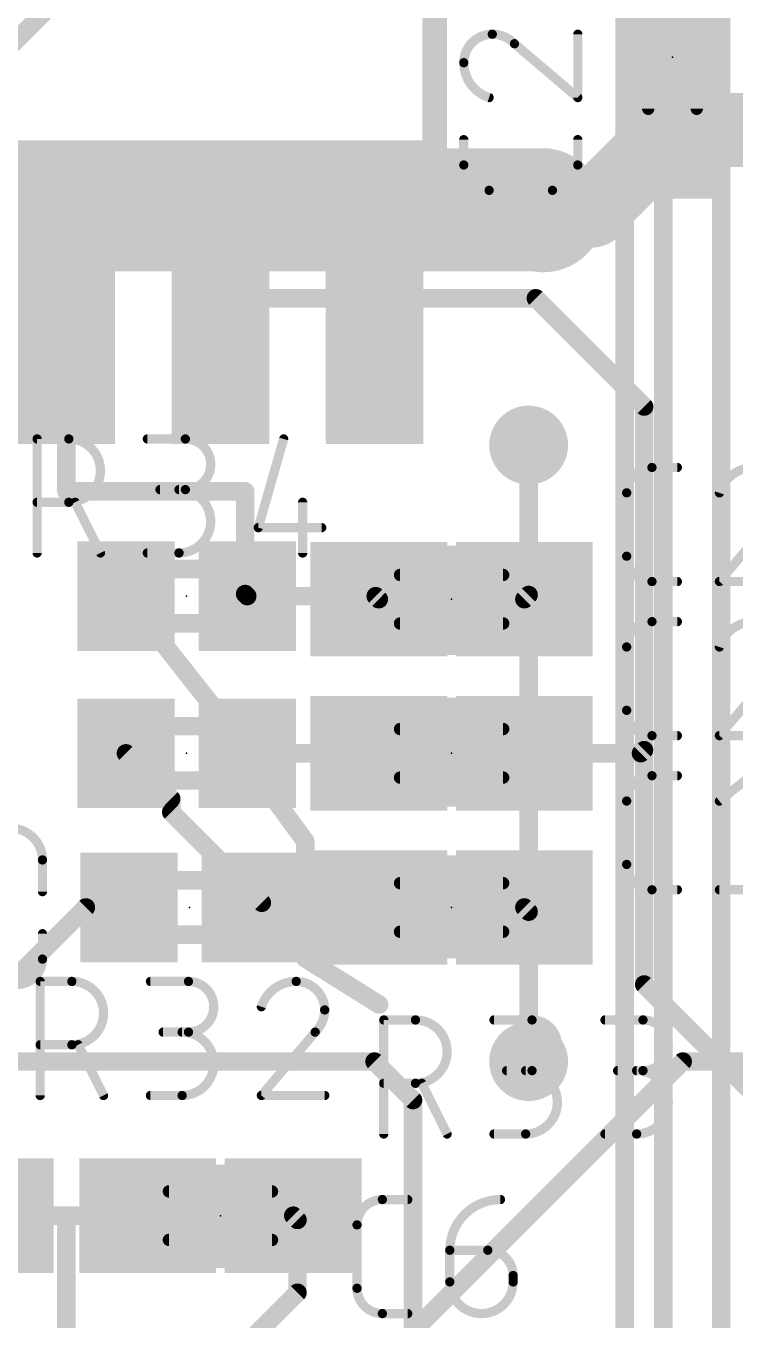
# Model space of a CAD drawing. Extents: x -2.3 to 95.2, y -2.6 to 57.4.
# Drawn here: x 26.34 to 32.18, y 29.62 to 40.28 of the extents above; entities that cross this region are included whole.
import ezdxf

# ---------------------------------------------------------------- set-up
doc = ezdxf.new("R2010")
doc.units = 0
for name, color, linetype in [('1', 12, 'CONTINUOUS'), ('16', 132, 'CONTINUOUS'), ('18', 110, 'CONTINUOUS'), ('21', 253, 'CONTINUOUS'), ('23', 53, 'CONTINUOUS'), ('25', 253, 'CONTINUOUS'), ('29', 253, 'CONTINUOUS'), ('51', 253, 'CONTINUOUS')]:
    doc.layers.add(name, color=color, linetype=linetype)

# ---------------------------------------------------------------- blocks, each defined once
blk = doc.blocks.new('RECT')
blk.add_solid([(-0.5, -0.5), (0.5, -0.5), (-0.5, 0.5), (0.5, 0.5)])
blk = doc.blocks.new('ROUNDV')
at = {"const_width": 0.5}
blk.add_lwpolyline([(0, -0.25, 1), (0, 0.25, 1), (0, -0.25)], format="xyb", dxfattribs=at)

msp = doc.modelspace()

# ---------------------------------------------------------------- linework, layer by layer
at = {"layer": '1'}
for points, const_width in [([(31.2722, 24.7546), (31.2722, 57.15)], 0.1524), ([(32.0675, 57.1327), (32.0675, 25.4)], 0.1524), ([(26.0352, 39.944), (26.7361, 40.6448)], 0.1524), ([(31.0019, 38.7621), (31.666, 39.4261)], 0.6096), ([(31.666, 39.4261), (38.6789, 39.4261)], 0.6096), ([(30.6008, 38.7621), (31.0019, 38.7621)], 0.6096), ([(26.67, 38.04), (26.67, 36.449)], 0.1524), ([(27.94, 38.04), (29.21, 38.04)], 0.1524), ([(30.54, 38.04), (29.21, 38.04)], 0.1524), ([(30.54, 38.04), (31.4325, 37.1475)], 0.1524), ([(31.4325, 37.1475), (31.4325, 34.3173)], 0.1524), ([(30.48, 35.595), (30.48, 36.83)], 0.1524), ([(26.67, 36.449), (28.1432, 36.449)], 0.1524), ([(28.1432, 36.449), (28.1432, 35.6028)], 0.1524), ([(28.1606, 34.3154), (27.1606, 35.5854)], 0.1524), ([(28.1606, 35.5854), (28.1432, 35.6028)], 0.1524), ([(29.2196, 35.5854), (28.1606, 35.5854)], 0.1524), ([(29.245, 35.56), (29.2196, 35.5854)], 0.1524), ([(30.445, 35.56), (30.48, 35.595)], 0.1524), ([(27.1606, 34.29), (27.5344, 33.9162)], 0.1524), ([(28.1606, 34.3154), (28.1606, 34.29)], 0.1524), ([(29.245, 34.29), (28.1606, 34.29)], 0.1524), ([(30.445, 34.29), (31.1754, 34.29)], 0.1524), ([(31.1754, 34.29), (31.4052, 34.29)], 0.15), ([(31.4052, 34.29), (31.4325, 34.3173)], 0.15), ([(31.4325, 34.3173), (31.4325, 32.385)], 0.1524), ([(27.5344, 33.9162), (27.5344, 33.8049)], 0.1524), ([(27.5344, 33.8049), (28.2807, 33.0585)], 0.1524), ([(26.8304, 33.02), (26.1954, 32.385)], 0.1524), ([(26.8304, 33.02), (27.186, 33.02)], 0.1524), ([(28.186, 33.02), (28.2807, 33.02)], 0.1524), ([(28.2807, 33.0585), (28.2807, 33.02)], 0.1524), ([(28.2807, 33.02), (29.245, 33.02)], 0.1524), ([(30.445, 33.02), (30.48, 32.985)], 0.1524), ([(30.48, 32.985), (30.48, 31.75)], 0.1524), ([(32.5675, 31.25), (31.4325, 32.385)], 0.1524), ([(24.4475, 31.75), (29.21, 31.75)], 0.1524), ([(29.21, 31.75), (29.5275, 31.4325)], 0.1524), ([(29.5275, 23.5352), (29.5275, 31.4325)], 0.1524), ([(26, 30.48), (26.67, 30.48)], 0.1524), ([(26.67, 30.48), (27.34, 30.48)], 0.1524), ([(26.67, 27.94), (26.67, 30.48)], 0.1524), ([(28.575, 30.445), (28.54, 30.48)], 0.1524), ([(28.575, 29.845), (28.575, 30.445)], 0.1524), ([(27.925, 29.195), (28.575, 29.845)], 0.1524)]:
    msp.add_lwpolyline(points, dxfattribs=dict(at, const_width=const_width))
for points, const_width in [([(31.666, 39.5785, 1), (31.666, 39.2737)], 0.3048), ([(31.7737, 39.3184, 1), (31.5582, 39.5339)], 0.3048), ([(30.6008, 38.9145, 1), (30.6008, 38.6097)], 0.3048), ([(31.0019, 38.6097, 1), (31.0019, 38.9145)], 0.3048), ([(30.8942, 38.8698, 1), (31.1097, 38.6543)], 0.3048), ([(26.7081, 38.04, 1), (26.6319, 38.04)], 0.0762), ([(27.94, 38.0781, 1), (27.94, 38.0019)], 0.0762), ([(29.21, 38.0781, 1), (29.21, 38.0019)], 0.0762), ([(29.21, 38.0019, 1), (29.21, 38.0781)], 0.0762), ([(30.5669, 38.0669, 1), (30.5131, 38.0131)], 0.0762), ([(30.54, 38.0019, 1), (30.54, 38.0781)], 0.0762), ([(31.4706, 37.1475, 1), (31.3944, 37.1475)], 0.0762), ([(31.4056, 37.1206, 1), (31.4594, 37.1744)], 0.0762), ([(30.5181, 36.83, 1), (30.4419, 36.83)], 0.0762), ([(26.67, 36.4871, 1), (26.67, 36.4109)], 0.0762), ([(26.6319, 36.449, 1), (26.7081, 36.449)], 0.0762), ([(28.1813, 36.449, 1), (28.1051, 36.449)], 0.0762), ([(28.1432, 36.4109, 1), (28.1432, 36.4871)], 0.0762), ([(27.1905, 35.609, 1), (27.1307, 35.5618)], 0.0762), ([(28.1051, 35.6028, 1), (28.1813, 35.6028)], 0.0762), ([(28.1701, 35.6297, 1), (28.1163, 35.5759)], 0.0762), ([(28.1606, 35.6235, 1), (28.1606, 35.5473)], 0.0762), ([(28.1337, 35.5585, 1), (28.1875, 35.6123)], 0.0762), ([(29.2465, 35.6123, 1), (29.1927, 35.5585)], 0.0762), ([(29.2181, 35.5331, 1), (29.2719, 35.5869)], 0.0762), ([(29.2196, 35.5473, 1), (29.2196, 35.6235)], 0.0762), ([(30.4181, 35.5869, 1), (30.4719, 35.5331)], 0.0762), ([(30.4419, 35.595, 1), (30.5181, 35.595)], 0.0762), ([(30.5069, 35.5681, 1), (30.4531, 35.6219)], 0.0762), ([(27.1875, 34.3169, 1), (27.1337, 34.2631)], 0.0762), ([(28.1987, 34.3154, 1), (28.1225, 34.3154)], 0.0762), ([(28.1606, 34.3281, 1), (28.1606, 34.2519)], 0.0762), ([(28.1307, 34.2918, 1), (28.1905, 34.339)], 0.0762), ([(29.245, 34.2519, 1), (29.245, 34.3281)], 0.0762), ([(30.445, 34.3281, 1), (30.445, 34.2519)], 0.0762), ([(31.1754, 34.3275, 1), (31.1754, 34.2525)], 0.075), ([(31.1754, 34.2519, 1), (31.1754, 34.3281)], 0.0762), ([(31.3787, 34.3165, 1), (31.4317, 34.2635)], 0.075), ([(31.4706, 34.3173, 1), (31.3944, 34.3173)], 0.0762), ([(31.3944, 34.3173, 1), (31.4706, 34.3173)], 0.0762), ([(31.4052, 34.2525, 1), (31.4052, 34.3275)], 0.075), ([(31.459, 34.2908, 1), (31.406, 34.3438)], 0.075), ([(28.1225, 34.29, 1), (28.1987, 34.29)], 0.0762), ([(27.5725, 33.9162, 1), (27.4963, 33.9162)], 0.0762), ([(27.5075, 33.8893, 1), (27.5613, 33.9431)], 0.0762), ([(27.5613, 33.8318, 1), (27.5075, 33.7779)], 0.0762), ([(27.4963, 33.8049, 1), (27.5725, 33.8049)], 0.0762), ([(26.8304, 33.0581, 1), (26.8304, 32.9819)], 0.0762), ([(26.8573, 32.9931, 1), (26.8035, 33.0469)], 0.0762), ([(27.186, 32.9819, 1), (27.186, 33.0581)], 0.0762), ([(28.186, 33.0581, 1), (28.186, 32.9819)], 0.0762), ([(28.3188, 33.0585, 1), (28.2426, 33.0585)], 0.0762), ([(28.2807, 33.0581, 1), (28.2807, 32.9819)], 0.0762), ([(28.2538, 33.0316, 1), (28.3077, 33.0855)], 0.0762), ([(28.2807, 32.9819, 1), (28.2807, 33.0581)], 0.0762), ([(29.245, 32.9819, 1), (29.245, 33.0581)], 0.0762), ([(30.4719, 33.0469, 1), (30.4181, 32.9931)], 0.0762), ([(28.2426, 33.02, 1), (28.3188, 33.02)], 0.0762), ([(30.5181, 32.985, 1), (30.4419, 32.985)], 0.0762), ([(30.4531, 32.9581, 1), (30.5069, 33.0119)], 0.0762), ([(31.3944, 32.385, 1), (31.4706, 32.385)], 0.0762), ([(31.4594, 32.4119, 1), (31.4056, 32.3581)], 0.0762), ([(29.2369, 31.7769, 1), (29.1831, 31.7231)], 0.0762), ([(29.21, 31.7119, 1), (29.21, 31.7881)], 0.0762), ([(30.4419, 31.75, 1), (30.5181, 31.75)], 0.0762), ([(29.5656, 31.4325, 1), (29.4894, 31.4325)], 0.0762), ([(29.5006, 31.4056, 1), (29.5544, 31.4594)], 0.0762), ([(26.67, 30.5181, 1), (26.67, 30.4419)], 0.0762), ([(26.7081, 30.48, 1), (26.6319, 30.48)], 0.0762), ([(26.67, 30.4419, 1), (26.67, 30.5181)], 0.0762), ([(27.34, 30.4419, 1), (27.34, 30.5181)], 0.0762), ([(28.5669, 30.5069, 1), (28.5131, 30.4531)], 0.0762), ([(28.6131, 30.445, 1), (28.5369, 30.445)], 0.0762), ([(28.5481, 30.4181, 1), (28.6019, 30.4719)], 0.0762), ([(28.5369, 29.845, 1), (28.6131, 29.845)], 0.0762), ([(28.6019, 29.8181, 1), (28.5481, 29.8719)], 0.0762)]:
    msp.add_lwpolyline(points, format="xyb", dxfattribs=dict(at, const_width=const_width))
at = {"layer": '16'}
for points, const_width in [([(31.5907, 24.765), (31.5907, 57.15)], 0.1524), ([(30.5943, 38.7686), (24.7035, 38.7686)], 1.016), ([(30.6008, 38.7621), (30.5943, 38.7686)], 1.016), ([(30.48, 36.83), (30.48, 31.75)], 0.1524), ([(31.75, 31.75), (28.8925, 28.8925)], 0.1524), ([(38.0952, 31.75), (31.75, 31.75)], 0.1524)]:
    msp.add_lwpolyline(points, dxfattribs=dict(at, const_width=const_width))
for points, const_width in [([(30.7739, 38.9482, 1), (30.4146, 38.589)], 0.508), ([(30.5943, 38.5146, 1), (30.5943, 39.0226)], 0.508), ([(30.4212, 38.5825, 1), (30.7804, 38.9417)], 0.508), ([(30.5181, 36.83, 1), (30.4419, 36.83)], 0.0762), ([(30.4419, 31.75, 1), (30.5181, 31.75)], 0.0762), ([(31.75, 31.7881, 1), (31.75, 31.7119)], 0.0762), ([(31.7769, 31.7231, 1), (31.7231, 31.7769)], 0.0762)]:
    msp.add_lwpolyline(points, format="xyb", dxfattribs=dict(at, const_width=const_width))
at = {"layer": '21', "const_width": 0.2032}
for points in [[(29.705, 42.54), (29.705, 39.24)], [(29.705, 39.24), (29.705, 38.74)]]:
    msp.add_lwpolyline(points, dxfattribs=at)
at = {"layer": '21', "const_width": 0.1016}
for points in [[(29.7558, 39.24, 1), (29.6542, 39.24)], [(29.6542, 39.24, 1), (29.7558, 39.24)], [(29.6542, 38.74, 1), (29.7558, 38.74)]]:
    msp.add_lwpolyline(points, format="xyb", dxfattribs=at)
at = {"layer": '23'}
for p in [(31.666, 40.0261), (27.6606, 35.5854), (29.845, 35.56), (27.6606, 34.29), (29.845, 34.29), (27.686, 33.02), (29.845, 33.02), (27.94, 30.48)]:
    msp.add_point(p, dxfattribs=at)
at = {"layer": '25'}
for points, const_width in [([(30.1805, 40.2159, 0.4142), (29.9456, 39.981)], 0.0762), ([(30.3633, 40.1376, 0.2053), (30.1805, 40.2159)], 0.0762), ([(30.1805, 40.235, 1), (30.1805, 40.1969)], 0.0381), ([(30.1805, 40.1969, 1), (30.1805, 40.235)], 0.0381), ([(30.9044, 40.2159, 1), (30.8663, 40.2159)], 0.0381), ([(30.3756, 40.1521, 1), (30.3509, 40.1231)], 0.0381), ([(30.3495, 40.1244, 1), (30.377, 40.1507)], 0.0381), ([(29.9456, 39.981, 0.3252), (30.1544, 39.6938)], 0.0762), ([(29.9646, 39.981, 1), (29.9265, 39.981)], 0.0381), ([(29.9265, 39.981, 1), (29.9646, 39.981)], 0.0381), ([(30.1485, 39.6757, 1), (30.1603, 39.7119)], 0.0381), ([(30.8663, 39.6938, 1), (30.9044, 39.6938)], 0.0381), ([(30.873, 39.6793, 1), (30.8977, 39.7083)], 0.0381), ([(29.9646, 39.3469, 1), (29.9265, 39.3469)], 0.0381), ([(30.9044, 39.3469, 1), (30.8663, 39.3469)], 0.0381), ([(29.9456, 39.1381, 0.4142), (30.1544, 38.9292)], 0.0762), ([(29.9646, 39.1381, 1), (29.9265, 39.1381)], 0.0381), ([(29.9265, 39.1381, 1), (29.9646, 39.1381)], 0.0381), ([(30.6765, 38.9292, 0.4142), (30.8854, 39.1381)], 0.0762), ([(30.9044, 39.1381, 1), (30.8663, 39.1381)], 0.0381), ([(30.8663, 39.1381, 1), (30.9044, 39.1381)], 0.0381), ([(30.1544, 38.9483, 1), (30.1544, 38.9102)], 0.0381), ([(30.1544, 38.9102, 1), (30.1544, 38.9483)], 0.0381), ([(30.6765, 38.9483, 1), (30.6765, 38.9102)], 0.0381), ([(30.6765, 38.9102, 1), (30.6765, 38.9483)], 0.0381), ([(26.4287, 36.8999, 1), (26.4287, 36.8618)], 0.0381), ([(26.4478, 36.8808, 1), (26.4097, 36.8808)], 0.0381), ([(26.6898, 36.8999, 1), (26.6898, 36.8618)], 0.0381), ([(26.6898, 36.3587, 1), (26.6898, 36.8808)], 0.0762), ([(26.6898, 36.8618, 1), (26.6898, 36.8999)], 0.0381), ([(27.3374, 36.8999, 1), (27.3374, 36.8618)], 0.0381), ([(27.6507, 36.8999, 1), (27.6507, 36.8618)], 0.0381), ([(27.6507, 36.4631, 1), (27.6507, 36.8808)], 0.0762), ([(27.6507, 36.8618, 1), (27.6507, 36.8999)], 0.0381), ([(28.4789, 36.8756, 1), (28.4423, 36.886)], 0.0381), ([(31.4969, 36.6454, 0.4142), (31.2881, 36.4366)], 0.0762), ([(31.4969, 36.6645, 1), (31.4969, 36.6264)], 0.0381), ([(31.4969, 36.6264, 1), (31.4969, 36.6644)], 0.0381), ([(31.7058, 36.6264, 1), (31.7058, 36.6645)], 0.0381), ([(32.3398, 36.6454, 0.3252), (32.0527, 36.4366)], 0.0762), ([(27.4418, 36.4822, 1), (27.4418, 36.4441)], 0.0381), ([(27.5984, 35.941, 1), (27.5984, 36.4631)], 0.0762), ([(27.5984, 36.4822, 1), (27.5984, 36.4441)], 0.0381), ([(27.6507, 36.4822, 1), (27.6507, 36.4441)], 0.0381), ([(27.6507, 36.4441, 1), (27.6507, 36.4822)], 0.0381), ([(26.4287, 36.3777, 1), (26.4287, 36.3396)], 0.0381), ([(26.6898, 36.3777, 1), (26.6898, 36.3396)], 0.0381), ([(26.6898, 36.3396, 1), (26.6898, 36.3777)], 0.0381), ([(26.759, 36.3672, 1), (26.7249, 36.3502)], 0.0381), ([(28.6363, 36.3587, 1), (28.5982, 36.3587)], 0.0381), ([(31.3072, 36.4366, 1), (31.2691, 36.4366)], 0.0381), ([(31.2691, 36.4366, 1), (31.3072, 36.4366)], 0.0381), ([(32.0345, 36.4424, 1), (32.0708, 36.4307)], 0.0381), ([(28.2518, 36.1689, 1), (28.2518, 36.1308)], 0.0381), ([(28.2335, 36.1551, 1), (28.2701, 36.1446)], 0.0381), ([(28.7739, 36.1308, 1), (28.7739, 36.1689)], 0.0381), ([(26.4097, 35.941, 1), (26.4478, 35.941)], 0.0381), ([(26.9338, 35.9325, 1), (26.9678, 35.9495)], 0.0381), ([(27.3374, 35.9601, 1), (27.3374, 35.922)], 0.0381), ([(27.5984, 35.9601, 1), (27.5984, 35.922)], 0.0381), ([(27.5984, 35.922, 1), (27.5984, 35.9601)], 0.0381), ([(28.5982, 35.941, 1), (28.6363, 35.941)], 0.0381), ([(31.2881, 35.9144, 0.4142), (31.4969, 35.7056)], 0.0762), ([(31.3072, 35.9144, 1), (31.2691, 35.9144)], 0.0381), ([(31.2691, 35.9144, 1), (31.3072, 35.9144)], 0.0381), ([(31.4969, 35.7247, 1), (31.4969, 35.6866)], 0.0381), ([(31.4969, 35.6866, 1), (31.4969, 35.7247)], 0.0381), ([(31.7058, 35.6866, 1), (31.7058, 35.7247)], 0.0381), ([(32.0527, 35.7247, 1), (32.0527, 35.6866)], 0.0381), ([(32.0382, 35.7179, 1), (32.0672, 35.6933)], 0.0381), ([(31.4969, 35.3754, 0.4142), (31.2881, 35.1666)], 0.0762), ([(31.4969, 35.3944, 1), (31.4969, 35.3563)], 0.0381), ([(31.4969, 35.3564, 1), (31.4969, 35.3944)], 0.0381), ([(31.7058, 35.3563, 1), (31.7058, 35.3944)], 0.0381), ([(32.3398, 35.3754, 0.3252), (32.0527, 35.1666)], 0.0762), ([(31.3072, 35.1666, 1), (31.2691, 35.1666)], 0.0381), ([(31.2691, 35.1666, 1), (31.3072, 35.1666)], 0.0381), ([(32.0345, 35.1724, 1), (32.0708, 35.1607)], 0.0381), ([(31.2881, 34.6444, 0.4142), (31.4969, 34.4356)], 0.0762), ([(31.3072, 34.6444, 1), (31.2691, 34.6444)], 0.0381), ([(31.2691, 34.6444, 1), (31.3072, 34.6444)], 0.0381), ([(31.4969, 34.4547, 1), (31.4969, 34.4166)], 0.0381), ([(31.4969, 34.4166, 1), (31.4969, 34.4547)], 0.0381), ([(31.7058, 34.4166, 1), (31.7058, 34.4547)], 0.0381), ([(32.0527, 34.4547, 1), (32.0527, 34.4166)], 0.0381), ([(32.0382, 34.4479, 1), (32.0672, 34.4233)], 0.0381), ([(31.4969, 34.1054, 0.4142), (31.2881, 33.8966)], 0.0762), ([(31.4969, 34.1245, 1), (31.4969, 34.0864)], 0.0381), ([(31.4969, 34.0864, 1), (31.4969, 34.1244)], 0.0381), ([(31.7058, 34.0864, 1), (31.7058, 34.1245)], 0.0381), ([(28.3898, 33.9696, 1), (28.3284, 33.9246)], 0.0762), ([(31.3072, 33.8966, 1), (31.2691, 33.8966)], 0.0381), ([(31.2691, 33.8966, 1), (31.3072, 33.8966)], 0.0381), ([(32.0408, 33.9114, 1), (32.0646, 33.8817)], 0.0381), ([(26.4727, 33.4113, 1), (25.9506, 33.4113)], 0.0762), ([(28.6775, 33.565, 1), (28.6013, 33.565)], 0.0762), ([(28.6087, 33.5425, 1), (28.6701, 33.5876)], 0.0762), ([(26.4917, 33.4113, 1), (26.4536, 33.4113)], 0.0381), ([(26.4536, 33.4113, 1), (26.4917, 33.4113)], 0.0381), ([(31.2881, 33.3744, 0.4142), (31.4969, 33.1656)], 0.0762), ([(31.3072, 33.3744, 1), (31.2691, 33.3744)], 0.0381), ([(31.2691, 33.3744, 1), (31.3072, 33.3744)], 0.0381), ([(26.4536, 33.1503, 1), (26.4917, 33.1503)], 0.0381), ([(31.4969, 33.1847, 1), (31.4969, 33.1466)], 0.0381), ([(31.4969, 33.1466, 1), (31.4969, 33.1847)], 0.0381), ([(31.7058, 33.1466, 1), (31.7058, 33.1847)], 0.0381), ([(32.0527, 33.1847, 1), (32.0527, 33.1466)], 0.0381), ([(26.4917, 32.8034, 1), (26.4536, 32.8034)], 0.0381), ([(28.6596, 32.6322, 1), (28.6192, 32.5675)], 0.0762), ([(28.6013, 32.5998, 1), (28.6775, 32.5998)], 0.0762), ([(26.2639, 32.3857, 0.4142), (26.4727, 32.5946)], 0.0762), ([(26.4917, 32.5946, 1), (26.4536, 32.5946)], 0.0381), ([(26.4536, 32.5946, 1), (26.4917, 32.5946)], 0.0381), ([(26.4732, 32.4104, 1), (26.4351, 32.4104)], 0.0381), ([(26.4541, 32.4295, 1), (26.4541, 32.3914)], 0.0381), ([(26.7152, 31.8883, 1), (26.7152, 32.4104)], 0.0762), ([(26.7152, 32.4295, 1), (26.7152, 32.3914)], 0.0381), ([(26.7152, 32.3914, 1), (26.7152, 32.4295)], 0.0381), ([(27.3628, 32.4295, 1), (27.3628, 32.3914)], 0.0381), ([(27.6761, 31.9927, 1), (27.6761, 32.4104)], 0.0762), ([(27.6761, 32.4295, 1), (27.6761, 32.3914)], 0.0381), ([(27.6761, 32.3914, 1), (27.6761, 32.4295)], 0.0381), ([(28.5643, 32.4104, 0.3252), (28.2772, 32.2016)], 0.0762), ([(28.7993, 32.1755, 0.4142), (28.5643, 32.4104)], 0.0762), ([(28.5643, 32.4295, 1), (28.5643, 32.3914)], 0.0381), ([(28.5643, 32.3914, 1), (28.5643, 32.4294)], 0.0381), ([(28.2591, 32.2074, 1), (28.2953, 32.1957)], 0.0381), ([(28.721, 31.9927, 0.2052), (28.7993, 32.1755)], 0.0762), ([(28.8183, 32.1754, 1), (28.7802, 32.1755)], 0.0381), ([(29.2279, 32.1876, 1), (29.2683, 32.2522)], 0.0762), ([(28.7802, 32.1755, 1), (28.8183, 32.1755)], 0.0381), ([(29.2862, 32.112, 1), (29.2862, 32.0739)], 0.0381), ([(29.3053, 32.0929, 1), (29.2672, 32.0929)], 0.0381), ([(29.5473, 32.112, 1), (29.5473, 32.0739)], 0.0381), ([(29.5473, 31.5708, 1), (29.5473, 32.0929)], 0.0762), ([(29.5473, 32.0739, 1), (29.5473, 32.112)], 0.0381), ([(30.1949, 32.112, 1), (30.1949, 32.0739)], 0.0381), ([(30.5082, 32.112, 1), (30.5082, 32.0739)], 0.0381), ([(30.5082, 31.6752, 1), (30.5082, 32.0929)], 0.0762), ([(30.5082, 32.0739, 1), (30.5082, 32.112)], 0.0381), ([(31.1093, 32.112, 1), (31.1093, 32.0739)], 0.0381), ([(31.4226, 32.112, 1), (31.4226, 32.0739)], 0.0381), ([(31.4226, 31.6752, 1), (31.4226, 32.0929)], 0.0762), ([(31.4226, 32.0739, 1), (31.4226, 32.112)], 0.0381), ([(27.4672, 32.0118, 1), (27.4672, 31.9737)], 0.0381), ([(27.6238, 32.0118, 1), (27.6238, 31.9737)], 0.0381), ([(27.6238, 31.4706, 1), (27.6238, 31.9927)], 0.0762), ([(27.6761, 32.0118, 1), (27.6761, 31.9737)], 0.0381), ([(27.6761, 31.9737, 1), (27.6761, 32.0118)], 0.0381), ([(28.7078, 32.0065, 1), (28.7341, 31.9789)], 0.0381), ([(28.7355, 31.9804, 1), (28.7065, 32.005)], 0.0381), ([(26.4541, 31.9073, 1), (26.4541, 31.8692)], 0.0381), ([(26.7152, 31.9073, 1), (26.7152, 31.8692)], 0.0381), ([(26.7152, 31.8692, 1), (26.7152, 31.9073)], 0.0381), ([(26.7844, 31.8968, 1), (26.7503, 31.8798)], 0.0381), ([(30.2993, 31.6943, 1), (30.2993, 31.6562)], 0.0381), ([(30.4559, 31.1531, 1), (30.4559, 31.6752)], 0.0762), ([(30.4559, 31.6943, 1), (30.4559, 31.6562)], 0.0381), ([(30.5082, 31.6943, 1), (30.5082, 31.6562)], 0.0381), ([(30.5082, 31.6562, 1), (30.5082, 31.6943)], 0.0381), ([(31.2137, 31.6943, 1), (31.2137, 31.6562)], 0.0381), ([(31.3703, 31.1531, 1), (31.3703, 31.6752)], 0.0762), ([(31.3703, 31.6943, 1), (31.3703, 31.6562)], 0.0381), ([(31.4226, 31.6943, 1), (31.4226, 31.6562)], 0.0381), ([(31.4226, 31.6562, 1), (31.4226, 31.6943)], 0.0381), ([(29.2862, 31.5898, 1), (29.2862, 31.5517)], 0.0381), ([(29.5473, 31.5898, 1), (29.5473, 31.5517)], 0.0381), ([(29.5473, 31.5517, 1), (29.5473, 31.5898)], 0.0381), ([(29.6165, 31.5793, 1), (29.5824, 31.5623)], 0.0381), ([(26.4351, 31.4706, 1), (26.4732, 31.4706)], 0.0381), ([(26.9592, 31.4621, 1), (26.9932, 31.4791)], 0.0381), ([(27.3628, 31.4897, 1), (27.3628, 31.4516)], 0.0381), ([(27.6238, 31.4897, 1), (27.6238, 31.4516)], 0.0381), ([(27.6238, 31.4516, 1), (27.6238, 31.4897)], 0.0381), ([(28.2772, 31.4897, 1), (28.2772, 31.4516)], 0.0381), ([(28.2627, 31.4829, 1), (28.2917, 31.4583)], 0.0381), ([(28.7993, 31.4516, 1), (28.7993, 31.4897)], 0.0381), ([(29.2672, 31.1531, 1), (29.3053, 31.1531)], 0.0381), ([(29.7913, 31.1446, 1), (29.8253, 31.1616)], 0.0381), ([(30.1949, 31.1722, 1), (30.1949, 31.1341)], 0.0381), ([(30.4559, 31.1722, 1), (30.4559, 31.1341)], 0.0381), ([(30.4559, 31.1341, 1), (30.4559, 31.1722)], 0.0381), ([(31.1093, 31.1722, 1), (31.1093, 31.1341)], 0.0381), ([(31.3703, 31.1722, 1), (31.3703, 31.1341)], 0.0381), ([(31.3703, 31.1341, 1), (31.3703, 31.1722)], 0.0381), ([(29.2744, 30.6129, 0.4142), (29.0656, 30.4041)], 0.0762), ([(29.2744, 30.6319, 1), (29.2744, 30.5938)], 0.0381), ([(29.2744, 30.5939, 1), (29.2744, 30.6319)], 0.0381), ([(29.4833, 30.5938, 1), (29.4833, 30.6319)], 0.0381), ([(30.2479, 30.6129, 0.4142), (29.8302, 30.1952)], 0.0762), ([(30.2479, 30.5939, 1), (30.2479, 30.6319)], 0.0381), ([(29.0846, 30.4041, 1), (29.0465, 30.4041)], 0.0381), ([(29.0465, 30.4041, 1), (29.0846, 30.4041)], 0.0381), ([(29.8492, 30.1952, 1), (29.8111, 30.1952)], 0.0381), ([(29.8111, 30.1952, 1), (29.8492, 30.1952)], 0.0381), ([(29.8302, 30.2143, 1), (29.8302, 30.1762)], 0.0381), ([(30.1434, 30.2143, 1), (30.1434, 30.1762)], 0.0381), ([(30.3523, 29.9864, 0.4142), (30.1434, 30.1952)], 0.0762), ([(30.1434, 30.1762, 1), (30.1434, 30.2143)], 0.0381), ([(29.8492, 29.9342, 1), (29.8111, 29.9342)], 0.0381), ([(29.8302, 29.9342, 1), (30.3523, 29.9342)], 0.0762), ([(30.3713, 29.9864, 1), (30.3332, 29.9864)], 0.0381), ([(30.3332, 29.9864, 1), (30.3713, 29.9864)], 0.0381), ([(30.3713, 29.9342, 1), (30.3332, 29.9342)], 0.0381), ([(29.0656, 29.8819, 0.4142), (29.2744, 29.6731)], 0.0762), ([(29.0846, 29.8819, 1), (29.0465, 29.8819)], 0.0381), ([(29.0465, 29.8819, 1), (29.0846, 29.8819)], 0.0381), ([(29.8111, 29.9342, 1), (29.8492, 29.9342)], 0.0381), ([(30.3332, 29.9342, 1), (30.3713, 29.9342)], 0.0381), ([(29.2744, 29.6922, 1), (29.2744, 29.6541)], 0.0381), ([(29.2744, 29.6541, 1), (29.2744, 29.6922)], 0.0381), ([(29.4833, 29.6541, 1), (29.4833, 29.6922)], 0.0381)]:
    msp.add_lwpolyline(points, format="xyb", dxfattribs=dict(at, const_width=const_width))
for points, const_width in [([(30.8854, 39.6938), (30.8854, 40.2159)], 0.0762), ([(30.3633, 40.1376), (30.8854, 39.6938)], 0.0762), ([(29.9456, 39.1381), (29.9456, 39.3469)], 0.0762), ([(30.8854, 39.3469), (30.8854, 39.1381)], 0.0762), ([(30.6765, 38.9292), (30.1544, 38.9292)], 0.0762), ([(26.4287, 35.941), (26.4287, 36.8808)], 0.0762), ([(26.4287, 36.8808), (26.6898, 36.8808)], 0.0762), ([(27.3374, 36.8808), (27.6507, 36.8808)], 0.0762), ([(28.4606, 36.8808), (28.2518, 36.1498)], 0.0762), ([(31.4969, 36.6454), (31.7058, 36.6454)], 0.0762), ([(27.6507, 36.4631), (27.4418, 36.4631)], 0.0762), ([(26.6898, 36.3587), (26.4287, 36.3587)], 0.0762), ([(26.9508, 35.941), (26.742, 36.3587)], 0.0762), ([(28.6173, 36.3587), (28.6173, 35.941)], 0.0762), ([(31.2881, 35.9144), (31.2881, 36.4366)], 0.0762), ([(32.4965, 36.2277), (32.0527, 35.7056)], 0.0762), ([(28.2518, 36.1498), (28.7739, 36.1498)], 0.0762), ([(27.3374, 35.941), (27.5984, 35.941)], 0.0762), ([(31.7058, 35.7056), (31.4969, 35.7056)], 0.0762), ([(32.0527, 35.7056), (32.5748, 35.7056)], 0.0762), ([(31.4969, 35.3754), (31.7058, 35.3754)], 0.0762), ([(31.2881, 34.6444), (31.2881, 35.1666)], 0.0762), ([(32.4965, 34.9577), (32.0527, 34.4356)], 0.0762), ([(31.7058, 34.4356), (31.4969, 34.4356)], 0.0762), ([(32.0527, 34.4356), (32.5748, 34.4356)], 0.0762), ([(31.4969, 34.1054), (31.7058, 34.1054)], 0.0762), ([(32.0527, 33.8966), (32.3137, 34.1054)], 0.0762), ([(28.6394, 33.565), (28.3591, 33.9471)], 0.1524), ([(31.2881, 33.3744), (31.2881, 33.8966)], 0.0762), ([(28.6394, 32.5998), (28.6394, 33.565)], 0.1524), ([(26.4727, 33.1503), (26.4727, 33.4113)], 0.0762), ([(31.7058, 33.1656), (31.4969, 33.1656)], 0.0762), ([(32.0527, 33.1656), (32.5748, 33.1656)], 0.0762), ([(26.4727, 32.8034), (26.4727, 32.5946)], 0.0762), ([(29.2481, 32.2199), (28.6394, 32.5998)], 0.1524), ([(26.4541, 31.4706), (26.4541, 32.4104)], 0.0762), ([(26.4541, 32.4104), (26.7152, 32.4104)], 0.0762), ([(27.3628, 32.4104), (27.6761, 32.4104)], 0.0762), ([(29.2862, 31.1531), (29.2862, 32.0929)], 0.0762), ([(29.2862, 32.0929), (29.5473, 32.0929)], 0.0762), ([(30.1949, 32.0929), (30.5082, 32.0929)], 0.0762), ([(31.1093, 32.0929), (31.4226, 32.0929)], 0.0762), ([(27.6761, 31.9927), (27.4672, 31.9927)], 0.0762), ([(28.721, 31.9927), (28.2772, 31.4706)], 0.0762), ([(26.7152, 31.8883), (26.4541, 31.8883)], 0.0762), ([(26.9762, 31.4706), (26.7674, 31.8883)], 0.0762), ([(30.5082, 31.6752), (30.2993, 31.6752)], 0.0762), ([(31.4226, 31.6752), (31.2137, 31.6752)], 0.0762), ([(29.5473, 31.5708), (29.2862, 31.5708)], 0.0762), ([(29.8083, 31.1531), (29.5995, 31.5708)], 0.0762), ([(27.3628, 31.4706), (27.6238, 31.4706)], 0.0762), ([(28.2772, 31.4706), (28.7993, 31.4706)], 0.0762), ([(30.1949, 31.1531), (30.4559, 31.1531)], 0.0762), ([(31.1093, 31.1531), (31.3703, 31.1531)], 0.0762), ([(29.2744, 30.6129), (29.4833, 30.6129)], 0.0762), ([(29.0656, 29.8819), (29.0656, 30.4041)], 0.0762), ([(29.8302, 30.1952), (30.1434, 30.1952)], 0.0762), ([(29.8302, 29.9342), (29.8302, 30.1952)], 0.0762), ([(30.3523, 29.9864), (30.3523, 29.9342)], 0.0762), ([(29.4833, 29.6731), (29.2744, 29.6731)], 0.0762)]:
    msp.add_lwpolyline(points, dxfattribs=dict(at, const_width=const_width))
at = {"layer": '51'}
for points, const_width in [([(31.466, 39.6011), (31.466, 40.4511)], 0.1016), ([(31.866, 40.4511), (31.866, 39.6011)], 0.1016), ([(29.705, 39.24), (21.095, 39.24)], 0.2032), ([(29.705, 38.74), (21.095, 38.74)], 0.2032), ([(27.4156, 35.8094), (27.9056, 35.8094)], 0.1524), ([(29.42, 35.76), (30.27, 35.76)], 0.1016), ([(27.9056, 35.3614), (27.4156, 35.3614)], 0.1524), ([(30.27, 35.36), (29.42, 35.36)], 0.1016), ([(27.4156, 34.514), (27.9056, 34.514)], 0.1524), ([(29.42, 34.49), (30.27, 34.49)], 0.1016), ([(27.9056, 34.066), (27.4156, 34.066)], 0.1524), ([(30.27, 34.09), (29.42, 34.09)], 0.1016), ([(27.441, 33.244), (27.931, 33.244)], 0.1524), ([(29.42, 33.22), (30.27, 33.22)], 0.1016), ([(27.931, 32.796), (27.441, 32.796)], 0.1524), ([(30.27, 32.82), (29.42, 32.82)], 0.1016), ([(27.515, 30.68), (28.365, 30.68)], 0.1016), ([(28.365, 30.28), (27.515, 30.28)], 0.1016)]:
    msp.add_lwpolyline(points, dxfattribs=dict(at, const_width=const_width))
for points, const_width in [([(31.4406, 39.6011, 1), (31.4914, 39.6011)], 0.0508), ([(31.8406, 39.6011, 1), (31.8914, 39.6011)], 0.0508), ([(29.705, 39.1892, 1), (29.705, 39.2908)], 0.1016), ([(29.705, 38.6892, 1), (29.705, 38.7908)], 0.1016), ([(27.4156, 35.8475, 1), (27.4156, 35.7713)], 0.0762), ([(27.9056, 35.7713, 1), (27.9056, 35.8475)], 0.0762), ([(29.42, 35.7854, 1), (29.42, 35.7346)], 0.0508), ([(30.27, 35.7346, 1), (30.27, 35.7854)], 0.0508), ([(27.4156, 35.3995, 1), (27.4156, 35.3233)], 0.0762), ([(27.9056, 35.3233, 1), (27.9056, 35.3995)], 0.0762), ([(29.42, 35.3854, 1), (29.42, 35.3346)], 0.0508), ([(30.27, 35.3346, 1), (30.27, 35.3854)], 0.0508), ([(27.4156, 34.5521, 1), (27.4156, 34.4759)], 0.0762), ([(27.9056, 34.4759, 1), (27.9056, 34.5521)], 0.0762), ([(29.42, 34.5154, 1), (29.42, 34.4646)], 0.0508), ([(30.27, 34.4646, 1), (30.27, 34.5154)], 0.0508), ([(27.4156, 34.1041, 1), (27.4156, 34.0279)], 0.0762), ([(27.9056, 34.0279, 1), (27.9056, 34.1041)], 0.0762), ([(29.42, 34.1154, 1), (29.42, 34.0646)], 0.0508), ([(30.27, 34.0646, 1), (30.27, 34.1154)], 0.0508), ([(27.441, 33.2821, 1), (27.441, 33.2059)], 0.0762), ([(27.931, 33.2059, 1), (27.931, 33.2821)], 0.0762), ([(29.42, 33.2454, 1), (29.42, 33.1946)], 0.0508), ([(30.27, 33.1946, 1), (30.27, 33.2454)], 0.0508), ([(27.441, 32.8341, 1), (27.441, 32.7579)], 0.0762), ([(27.931, 32.7579, 1), (27.931, 32.8341)], 0.0762), ([(29.42, 32.8454, 1), (29.42, 32.7946)], 0.0508), ([(30.27, 32.7946, 1), (30.27, 32.8454)], 0.0508), ([(27.515, 30.7054, 1), (27.515, 30.6546)], 0.0508), ([(28.365, 30.6546, 1), (28.365, 30.7054)], 0.0508), ([(27.515, 30.3054, 1), (27.515, 30.2546)], 0.0508), ([(28.365, 30.2546, 1), (28.365, 30.3054)], 0.0508)]:
    msp.add_lwpolyline(points, format="xyb", dxfattribs=dict(at, const_width=const_width))

# ---------------------------------------------------------------- block references
at = {"layer": '1'}
for p, xscale, yscale, rotation in [((31.666, 40.6261), 0.925, 0.74, 90), ((31.666, 39.4261), 0.925, 0.74, 90), ((26.67, 38.04), 0.6, 2.2, 180), ((27.94, 38.04), 0.6, 2.2, 180), ((29.21, 38.04), 0.6, 2.2, 180), ((29.245, 34.29), 0.925, 0.74, 180), ((30.445, 34.29), 0.925, 0.74, 180), ((27.34, 30.48), 0.925, 0.74, 180), ((28.54, 30.48), 0.925, 0.74, 180)]:
    msp.add_blockref('RECT', p, dxfattribs=dict(at, xscale=xscale, yscale=yscale, rotation=rotation))
for p, xscale, yscale in [((27.1606, 35.5854), 0.6, 0.7), ((28.1606, 35.5854), 0.6, 0.7), ((29.245, 35.56), 0.925, 0.74), ((30.445, 35.56), 0.925, 0.74), ((27.1606, 34.29), 0.6, 0.7), ((28.1606, 34.29), 0.6, 0.7), ((29.245, 33.02), 0.925, 0.74), ((30.445, 33.02), 0.925, 0.74), ((27.186, 33.02), 0.6, 0.7), ((28.186, 33.02), 0.6, 0.7), ((26, 30.48), 0.925, 0.74)]:
    msp.add_blockref('RECT', p, dxfattribs=dict(at, xscale=xscale, yscale=yscale))
at = {"layer": '18', "xscale": 0.65, "yscale": 0.65}
for p in [(30.6008, 38.7621), (30.6008, 38.7621), (30.48, 36.83), (30.48, 36.83), (30.48, 31.75), (30.48, 31.75)]:
    msp.add_blockref('ROUNDV', p, dxfattribs=at)
at = {"layer": '29'}
for p, xscale, yscale, rotation in [((31.666, 40.6261), 1.1282, 0.9432, 90), ((31.666, 39.4261), 1.1282, 0.9432, 90), ((26.67, 38.04), 0.8032, 2.4032, 180), ((27.94, 38.04), 0.8032, 2.4032, 180), ((29.21, 38.04), 0.8032, 2.4032, 180), ((29.245, 34.29), 1.1282, 0.9432, 180), ((30.445, 34.29), 1.1282, 0.9432, 180), ((27.34, 30.48), 1.1282, 0.9432, 180), ((28.54, 30.48), 1.1282, 0.9432, 180)]:
    msp.add_blockref('RECT', p, dxfattribs=dict(at, xscale=xscale, yscale=yscale, rotation=rotation))
for p, xscale, yscale in [((31.6625, 40.025), 0.875, 2.25), ((27.1606, 35.5854), 0.8032, 0.9032), ((28.1606, 35.5854), 0.8032, 0.9032), ((29.245, 35.56), 1.1282, 0.9432), ((29.85, 35.55), 2.3, 0.9), ((30.445, 35.56), 1.1282, 0.9432), ((27.1606, 34.29), 0.8032, 0.9032), ((28.1606, 34.29), 0.8032, 0.9032), ((29.85, 34.3), 2.3, 0.9), ((29.245, 33.02), 1.1282, 0.9432), ((30.445, 33.02), 1.1282, 0.9432), ((27.186, 33.02), 0.8032, 0.9032), ((28.186, 33.02), 0.8032, 0.9032), ((29.85, 33.025), 2.3, 0.85), ((26, 30.48), 1.1282, 0.9432), ((25.4, 30.475), 2.3, 0.85), ((27.95, 30.475), 2.3, 0.85)]:
    msp.add_blockref('RECT', p, dxfattribs=dict(at, xscale=xscale, yscale=yscale))
at = {"layer": '51'}
for p, xscale, yscale, rotation in [((31.666, 40.3886), 0.275, 0.5, 90), ((31.666, 39.6636), 0.275, 0.5, 90), ((26.67, 38.09), 0.4902, 1.1, 180), ((27.94, 38.09), 0.4902, 1.1, 180), ((29.21, 38.09), 0.4902, 1.1, 180), ((29.4825, 34.29), 0.275, 0.5, 180), ((30.2075, 34.29), 0.275, 0.5, 180), ((27.5775, 30.48), 0.275, 0.5, 180), ((28.3025, 30.48), 0.275, 0.5, 180)]:
    msp.add_blockref('RECT', p, dxfattribs=dict(at, xscale=xscale, yscale=yscale, rotation=rotation))
for p, xscale, yscale in [((27.2566, 35.5806), 0.3, 0.5999), ((28.0694, 35.5806), 0.3, 0.5999), ((29.4825, 35.56), 0.275, 0.5), ((30.2075, 35.56), 0.275, 0.5), ((27.2566, 34.2852), 0.3, 0.5999), ((28.0694, 34.2852), 0.3, 0.5999), ((27.282, 33.0151), 0.3, 0.5999), ((28.0948, 33.0151), 0.3, 0.5999), ((29.4825, 33.02), 0.275, 0.5), ((30.2075, 33.02), 0.275, 0.5)]:
    msp.add_blockref('RECT', p, dxfattribs=dict(at, xscale=xscale, yscale=yscale))

doc.saveas('drawing.dxf')
